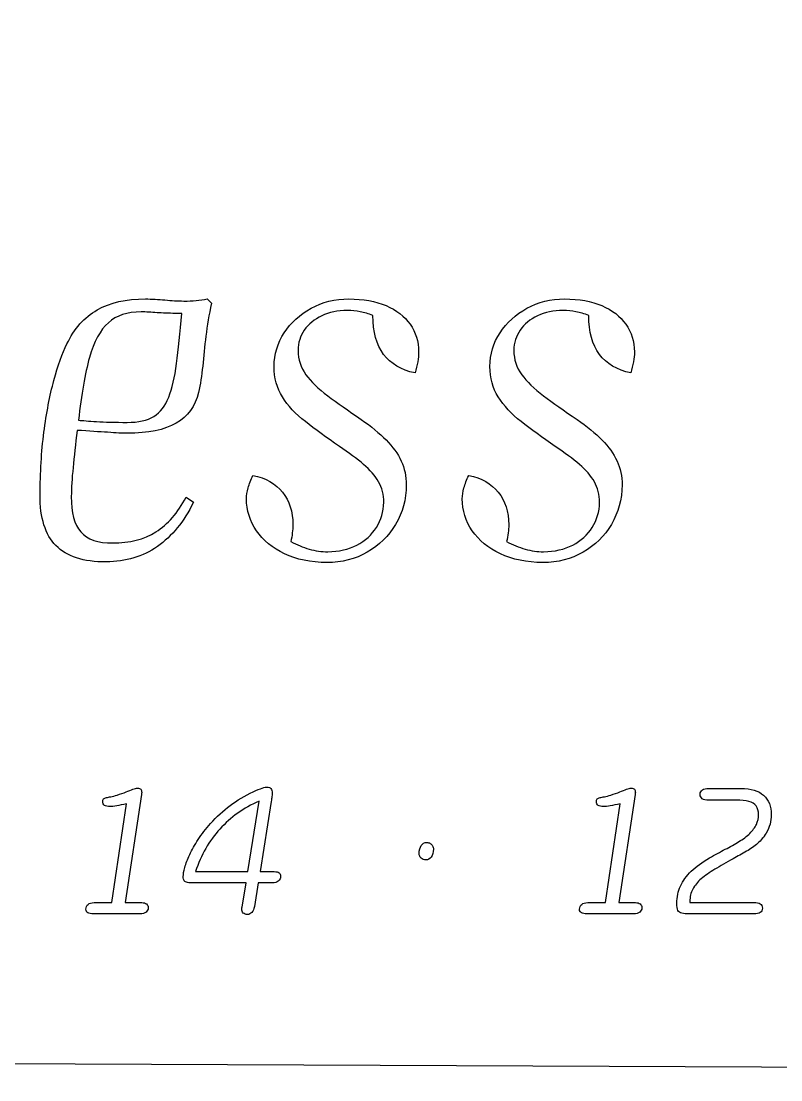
# Model space of a CAD drawing. Header units: millimetres. Extents: x -101 to 196, y -76 to 155.
# Drawn here: x 79.19 to 99.49, y 101.68 to 129.98 of the extents above; entities that cross this region are included whole.
import ezdxf

# ---------------------------------------------------------------- set-up
doc = ezdxf.new("R2010")
doc.units = ezdxf.units.MM
doc.header["$MEASUREMENT"] = 0
doc.layers.add('Capa 1', color=7, linetype='Continuous')

msp = doc.modelspace()

# ---------------------------------------------------------------- linework, layer by layer
at = {"layer": 'Capa 1', "color": 7}
msp.add_open_spline([(81.1485, 137.9786), (81.1485, 137.9786), (80.2355, 137.9786), (80.2355, 137.9786), (80.2355, 137.9786), (80.2355, 137.9786), (80.1349, 131.3575), (80.1349, 131.3575), (80.1349, 131.3575), (80.1349, 131.3575), (69.8957, 131.4652), (69.8957, 131.4652), (69.8957, 131.4652), (69.8957, 131.4652), (70.0032, 137.6636), (70.0032, 137.6636), (70.0032, 137.6636), (70.0032, 137.6636), (60.0788, 138.0784), (60.0788, 138.0784), (60.0788, 138.0784), (60.0788, 138.0784), (60.0788, 131.3575), (60.0788, 131.3575), (60.0788, 131.3575), (60.0788, 131.3575), (50.6702, 131.3575), (50.6702, 131.3575), (50.6702, 131.3575), (50.6702, 131.3575), (50.4628, 137.8708), (50.4628, 137.8708), (50.4628, 137.8708), (50.4628, 137.8708), (40.8469, 137.8708), (40.8469, 137.8708), (40.8469, 137.8708), (40.8469, 137.8708), (41.1552, 131.4652), (41.1552, 131.4652), (41.1552, 131.4652), (41.1552, 131.4652), (32.0617, 131.4652), (32.0617, 131.4652), (32.0617, 131.4652), (32.0617, 131.4652), (31.0231, 137.7698), (31.0231, 137.7698), (31.0231, 137.7698), (31.0231, 137.7698), (22.2983, 137.8708), (22.2983, 137.8708), (22.2983, 137.8708), (22.2983, 137.8708), (25.5685, 102.342), (25.5685, 102.342), (25.5685, 102.342), (25.5685, 102.342), (111.2145, 101.96), (111.2145, 101.96), (111.2145, 101.96), (111.2145, 101.96), (111.2133, 102.0352), (111.2133, 102.0352), (111.2133, 102.0352), (111.2133, 102.0352), (192.3729, 101.679), (192.3729, 101.679), (192.3729, 101.679), (192.3729, 101.679), (195.583, 137.67), (195.583, 137.67), (195.583, 137.67), (195.583, 137.67), (184.4111, 137.7698), (184.4111, 137.7698), (184.4111, 137.7698), (184.4111, 137.7698), (183.8962, 131.4317), (183.8962, 131.4317), (183.8962, 131.4317), (183.8962, 131.4317), (177.4892, 131.5317), (177.4892, 131.5317), (177.4892, 131.5317), (177.4892, 131.5317), (177.2821, 137.67), (177.2821, 137.67), (177.2821, 137.67), (177.2821, 137.67), (168.3897, 137.7698), (168.3897, 137.7698), (168.3897, 137.7698), (168.3897, 137.7698), (168.1817, 131.4317), (168.1817, 131.4317), (168.1817, 131.4317), (168.1817, 131.4317), (159.2898, 131.5317), (159.2898, 131.5317), (159.2898, 131.5317), (159.2898, 131.5317), (159.2898, 137.8708), (159.2898, 137.8708), (159.2898, 137.8708), (159.2898, 137.8708), (149.7804, 137.8708), (149.7804, 137.8708), (149.7804, 137.8708), (149.7804, 137.8708), (149.7804, 131.5317), (149.7804, 131.5317), (149.7804, 131.5317), (149.7804, 131.5317), (139.6492, 131.3305), (139.6492, 131.3305), (139.6492, 131.3305), (139.6492, 131.3305), (139.341, 137.7698), (139.341, 137.7698), (139.341, 137.7698), (139.341, 137.7698), (138.0712, 137.7573), (138.0712, 137.7573), (138.0712, 137.7573), (138.5328, 142.1253), (138.9549, 146.0923), (139.2751, 149.0454), (139.2751, 149.0454), (137.8607, 149.9912), (133.5118, 151.2237), (133.5118, 151.2237), (133.5118, 151.2237), (133.5119, 151.2239), (133.5118, 151.2237), (132.38, 147.7261), (132.38, 147.7261), (130.6776, 148.2888), (127.7425, 149.0454), (127.7425, 149.0454), (127.7425, 149.0454), (127.7426, 149.0454), (127.7425, 149.0454), (128.5942, 152.4499), (128.5942, 152.4499), (125.3837, 153.5821), (121.5977, 153.6756), (121.5977, 153.6756), (121.5977, 153.6756), (121.5977, 153.6758), (121.5977, 153.6756), (120.747, 150.0851), (120.747, 150.0851), (119.1454, 150.467), (114.7966, 150.7478), (114.7966, 150.7478), (114.7966, 150.7478), (114.7967, 150.748), (114.7966, 150.7478), (115.0781, 154.1523), (115.0781, 154.1523), (111.4858, 154.5274), (107.3249, 154.3402), (107.3249, 154.3402), (107.3249, 154.3402), (107.3249, 154.3403), (107.3249, 154.3402), (107.5122, 150.9358), (107.5122, 150.9358), (104.115, 151.0359), (100.9924, 150.1786), (100.9924, 150.1786), (100.9924, 150.1786), (100.9925, 150.1787), (100.9924, 150.1786), (100.3285, 153.777), (100.3285, 153.777), (97.4943, 153.871), (93.8089, 152.7317), (93.8089, 152.7317), (93.8089, 152.7317), (93.8089, 152.7318), (93.8089, 152.7317), (94.4725, 149.2333), (94.4725, 149.2333), (91.2554, 148.671), (88.2336, 147.6322), (88.2336, 147.6322), (88.2336, 147.6322), (88.2336, 147.6323), (87.852, 148.6708), (87.0944, 151.3172), (87.0944, 151.3172), (84.541, 150.8421), (79.7029, 149.0119), (79.7029, 149.0119), (79.7029, 149.0119), (79.7029, 149.0119), (81.1485, 137.9786), (81.1485, 137.9786)], degree=3, knots=[0, 0, 0, 0, 0.0196078, 0.0196078, 0.0196078, 0.0196078, 0.0392157, 0.0392157, 0.0392157, 0.0392157, 0.0588235, 0.0588235, 0.0588235, 0.0588235, 0.0784314, 0.0784314, 0.0784314, 0.0784314, 0.0980392, 0.0980392, 0.0980392, 0.0980392, 0.1176471, 0.1176471, 0.1176471, 0.1176471, 0.1372549, 0.1372549, 0.1372549, 0.1372549, 0.1568627, 0.1568627, 0.1568627, 0.1568627, 0.1764706, 0.1764706, 0.1764706, 0.1764706, 0.1960784, 0.1960784, 0.1960784, 0.1960784, 0.2156863, 0.2156863, 0.2156863, 0.2156863, 0.2352941, 0.2352941, 0.2352941, 0.2352941, 0.254902, 0.254902, 0.254902, 0.254902, 0.2745098, 0.2745098, 0.2745098, 0.2745098, 0.2941176, 0.2941176, 0.2941176, 0.2941176, 0.3137255, 0.3137255, 0.3137255, 0.3137255, 0.3333333, 0.3333333, 0.3333333, 0.3333333, 0.3529412, 0.3529412, 0.3529412, 0.3529412, 0.372549, 0.372549, 0.372549, 0.372549, 0.3921569, 0.3921569, 0.3921569, 0.3921569, 0.4117647, 0.4117647, 0.4117647, 0.4117647, 0.4313725, 0.4313725, 0.4313725, 0.4313725, 0.4509804, 0.4509804, 0.4509804, 0.4509804, 0.4705882, 0.4705882, 0.4705882, 0.4705882, 0.4901961, 0.4901961, 0.4901961, 0.4901961, 0.5098039, 0.5098039, 0.5098039, 0.5098039, 0.5294118, 0.5294118, 0.5294118, 0.5294118, 0.5490196, 0.5490196, 0.5490196, 0.5490196, 0.5686275, 0.5686275, 0.5686275, 0.5686275, 0.5882353, 0.5882353, 0.5882353, 0.5882353, 0.6078431, 0.6078431, 0.6078431, 0.6078431, 0.627451, 0.627451, 0.627451, 0.627451, 0.6470588, 0.6470588, 0.6470588, 0.6470588, 0.6666667, 0.6666667, 0.6666667, 0.6666667, 0.6862745, 0.6862745, 0.6862745, 0.6862745, 0.7058824, 0.7058824, 0.7058824, 0.7058824, 0.7254902, 0.7254902, 0.7254902, 0.7254902, 0.745098, 0.745098, 0.745098, 0.745098, 0.7647059, 0.7647059, 0.7647059, 0.7647059, 0.7843137, 0.7843137, 0.7843137, 0.7843137, 0.8039216, 0.8039216, 0.8039216, 0.8039216, 0.8235294, 0.8235294, 0.8235294, 0.8235294, 0.8431373, 0.8431373, 0.8431373, 0.8431373, 0.8627451, 0.8627451, 0.8627451, 0.8627451, 0.8823529, 0.8823529, 0.8823529, 0.8823529, 0.9019608, 0.9019608, 0.9019608, 0.9019608, 0.9215686, 0.9215686, 0.9215686, 0.9215686, 0.9411765, 0.9411765, 0.9411765, 0.9411765, 0.9607843, 0.9607843, 0.9607843, 0.9607843, 1, 1, 1, 1], dxfattribs=at)
at = {"layer": 'Capa 1', "lineweight": 9}
msp.add_open_spline([(81.1485, 137.9786), (81.1485, 137.9786), (80.2355, 137.9786), (80.2355, 137.9786), (80.2355, 137.9786), (80.2355, 137.9786), (80.1349, 131.3575), (80.1349, 131.3575), (80.1349, 131.3575), (80.1349, 131.3575), (69.8957, 131.4652), (69.8957, 131.4652), (69.8957, 131.4652), (69.8957, 131.4652), (70.0032, 137.6636), (70.0032, 137.6636), (70.0032, 137.6636), (70.0032, 137.6636), (60.0788, 138.0784), (60.0788, 138.0784), (60.0788, 138.0784), (60.0788, 138.0784), (60.0788, 131.3575), (60.0788, 131.3575), (60.0788, 131.3575), (60.0788, 131.3575), (50.6702, 131.3575), (50.6702, 131.3575), (50.6702, 131.3575), (50.6702, 131.3575), (50.4628, 137.8708), (50.4628, 137.8708), (50.4628, 137.8708), (50.4628, 137.8708), (40.8469, 137.8708), (40.8469, 137.8708), (40.8469, 137.8708), (40.8469, 137.8708), (41.1552, 131.4652), (41.1552, 131.4652), (41.1552, 131.4652), (41.1552, 131.4652), (32.0617, 131.4652), (32.0617, 131.4652), (32.0617, 131.4652), (32.0617, 131.4652), (31.0231, 137.7698), (31.0231, 137.7698), (31.0231, 137.7698), (31.0231, 137.7698), (22.2983, 137.8708), (22.2983, 137.8708), (22.2983, 137.8708), (22.2983, 137.8708), (25.5685, 102.342), (25.5685, 102.342), (25.5685, 102.342), (25.5685, 102.342), (111.2145, 101.96), (111.2145, 101.96), (111.2145, 101.96), (111.2145, 101.96), (111.2133, 102.0352), (111.2133, 102.0352), (111.2133, 102.0352), (111.2133, 102.0352), (192.3729, 101.679), (192.3729, 101.679), (192.3729, 101.679), (192.3729, 101.679), (195.583, 137.67), (195.583, 137.67), (195.583, 137.67), (195.583, 137.67), (184.4111, 137.7698), (184.4111, 137.7698), (184.4111, 137.7698), (184.4111, 137.7698), (183.8962, 131.4317), (183.8962, 131.4317), (183.8962, 131.4317), (183.8962, 131.4317), (177.4892, 131.5317), (177.4892, 131.5317), (177.4892, 131.5317), (177.4892, 131.5317), (177.2821, 137.67), (177.2821, 137.67), (177.2821, 137.67), (177.2821, 137.67), (168.3897, 137.7698), (168.3897, 137.7698), (168.3897, 137.7698), (168.3897, 137.7698), (168.1817, 131.4317), (168.1817, 131.4317), (168.1817, 131.4317), (168.1817, 131.4317), (159.2898, 131.5317), (159.2898, 131.5317), (159.2898, 131.5317), (159.2898, 131.5317), (159.2898, 137.8708), (159.2898, 137.8708), (159.2898, 137.8708), (159.2898, 137.8708), (149.7804, 137.8708), (149.7804, 137.8708), (149.7804, 137.8708), (149.7804, 137.8708), (149.7804, 131.5317), (149.7804, 131.5317), (149.7804, 131.5317), (149.7804, 131.5317), (139.6492, 131.3305), (139.6492, 131.3305), (139.6492, 131.3305), (139.6492, 131.3305), (139.341, 137.7698), (139.341, 137.7698), (139.341, 137.7698), (139.341, 137.7698), (138.0712, 137.7573), (138.0712, 137.7573), (138.0712, 137.7573), (138.5328, 142.1253), (138.9549, 146.0923), (139.2751, 149.0454), (139.2751, 149.0454), (137.8607, 149.9912), (133.5118, 151.2237), (133.5118, 151.2237), (133.5118, 151.2237), (133.5118, 151.2237), (133.5118, 151.2237), (132.38, 147.7261), (132.38, 147.7261), (130.6776, 148.2888), (127.7425, 149.0454), (127.7425, 149.0454), (127.7425, 149.0454), (127.7425, 149.0454), (127.7425, 149.0454), (128.5942, 152.4499), (128.5942, 152.4499), (125.3837, 153.5821), (121.5977, 153.6756), (121.5977, 153.6756), (121.5977, 153.6756), (121.5977, 153.6756), (121.5977, 153.6756), (120.747, 150.0851), (120.747, 150.0851), (119.1454, 150.467), (114.7966, 150.7478), (114.7966, 150.7478), (114.7966, 150.7478), (114.7966, 150.7478), (114.7966, 150.7478), (115.0781, 154.1523), (115.0781, 154.1523), (111.4858, 154.5274), (107.3249, 154.3402), (107.3249, 154.3402), (107.3249, 154.3402), (107.3249, 154.3402), (107.3249, 154.3402), (107.5122, 150.9358), (107.5122, 150.9358), (104.115, 151.0359), (100.9924, 150.1786), (100.9924, 150.1786), (100.9924, 150.1786), (100.9924, 150.1786), (100.9924, 150.1786), (100.3285, 153.777), (100.3285, 153.777), (97.4943, 153.871), (93.8089, 152.7317), (93.8089, 152.7317), (93.8089, 152.7317), (93.8089, 152.7317), (93.8089, 152.7317), (94.4725, 149.2333), (94.4725, 149.2333), (91.2554, 148.671), (88.2336, 147.6322), (88.2336, 147.6322), (88.2336, 147.6322), (88.2336, 147.6322), (87.852, 148.6708), (87.0944, 151.3172), (87.0944, 151.3172), (84.541, 150.8421), (79.7029, 149.0119), (79.7029, 149.0119), (79.7029, 149.0119), (79.7029, 149.0119), (81.1485, 137.9786), (81.1485, 137.9786)], degree=3, knots=[0, 0, 0, 0, 0.0196078, 0.0196078, 0.0196078, 0.0196078, 0.0392157, 0.0392157, 0.0392157, 0.0392157, 0.0588235, 0.0588235, 0.0588235, 0.0588235, 0.0784314, 0.0784314, 0.0784314, 0.0784314, 0.0980392, 0.0980392, 0.0980392, 0.0980392, 0.1176471, 0.1176471, 0.1176471, 0.1176471, 0.1372549, 0.1372549, 0.1372549, 0.1372549, 0.1568627, 0.1568627, 0.1568627, 0.1568627, 0.1764706, 0.1764706, 0.1764706, 0.1764706, 0.1960784, 0.1960784, 0.1960784, 0.1960784, 0.2156863, 0.2156863, 0.2156863, 0.2156863, 0.2352941, 0.2352941, 0.2352941, 0.2352941, 0.254902, 0.254902, 0.254902, 0.254902, 0.2745098, 0.2745098, 0.2745098, 0.2745098, 0.2941176, 0.2941176, 0.2941176, 0.2941176, 0.3137255, 0.3137255, 0.3137255, 0.3137255, 0.3333333, 0.3333333, 0.3333333, 0.3333333, 0.3529412, 0.3529412, 0.3529412, 0.3529412, 0.372549, 0.372549, 0.372549, 0.372549, 0.3921569, 0.3921569, 0.3921569, 0.3921569, 0.4117647, 0.4117647, 0.4117647, 0.4117647, 0.4313725, 0.4313725, 0.4313725, 0.4313725, 0.4509804, 0.4509804, 0.4509804, 0.4509804, 0.4705882, 0.4705882, 0.4705882, 0.4705882, 0.4901961, 0.4901961, 0.4901961, 0.4901961, 0.5098039, 0.5098039, 0.5098039, 0.5098039, 0.5294118, 0.5294118, 0.5294118, 0.5294118, 0.5490196, 0.5490196, 0.5490196, 0.5490196, 0.5686275, 0.5686275, 0.5686275, 0.5686275, 0.5882353, 0.5882353, 0.5882353, 0.5882353, 0.6078431, 0.6078431, 0.6078431, 0.6078431, 0.627451, 0.627451, 0.627451, 0.627451, 0.6470588, 0.6470588, 0.6470588, 0.6470588, 0.6666667, 0.6666667, 0.6666667, 0.6666667, 0.6862745, 0.6862745, 0.6862745, 0.6862745, 0.7058824, 0.7058824, 0.7058824, 0.7058824, 0.7254902, 0.7254902, 0.7254902, 0.7254902, 0.745098, 0.745098, 0.745098, 0.745098, 0.7647059, 0.7647059, 0.7647059, 0.7647059, 0.7843137, 0.7843137, 0.7843137, 0.7843137, 0.8039216, 0.8039216, 0.8039216, 0.8039216, 0.8235294, 0.8235294, 0.8235294, 0.8235294, 0.8431373, 0.8431373, 0.8431373, 0.8431373, 0.8627451, 0.8627451, 0.8627451, 0.8627451, 0.8823529, 0.8823529, 0.8823529, 0.8823529, 0.9019608, 0.9019608, 0.9019608, 0.9019608, 0.9215686, 0.9215686, 0.9215686, 0.9215686, 0.9411765, 0.9411765, 0.9411765, 0.9411765, 0.9607843, 0.9607843, 0.9607843, 0.9607843, 1, 1, 1, 1], dxfattribs=at)
at = {"layer": 'Capa 1', "color": 250}
for points, knots in [([(83.789, 117.1198), (83.789, 117.1198), (83.5949, 117.2557), (83.5949, 117.2557), (83.5949, 117.2557), (83.3746, 116.838), (83.1059, 116.5305), (82.7886, 116.3297), (82.7886, 116.3297), (82.4713, 116.129), (82.086, 116.0319), (81.6328, 116.0319), (81.6328, 116.0319), (81.2378, 116.0288), (80.9529, 116.1258), (80.7813, 116.3265), (80.7813, 116.3265), (80.6066, 116.5241), (80.5223, 116.8413), (80.5255, 117.2751), (80.5255, 117.2751), (80.5255, 117.4986), (80.5417, 117.7575), (80.5741, 118.0489), (80.5741, 118.0489), (80.6032, 118.3436), (80.6388, 118.6737), (80.6809, 119.0428), (80.6809, 119.0428), (81.0015, 119.0236), (81.2734, 119.004), (81.4968, 118.991), (81.4968, 118.991), (81.7202, 118.9748), (81.895, 118.9651), (82.0213, 118.9651), (82.0213, 118.9651), (82.5815, 118.9653), (83.0185, 119.0525), (83.3293, 119.2338), (83.3293, 119.2338), (83.6401, 119.4119), (83.8408, 119.6839), (83.925, 120.053), (83.925, 120.053), (83.9737, 120.2732), (84.0124, 120.5095), (84.0383, 120.762), (84.0383, 120.762), (84.0643, 121.0179), (84.0901, 121.2832), (84.1225, 121.5649), (84.1225, 121.5649), (84.155, 121.8468), (84.2067, 122.138), (84.2747, 122.4423), (84.2747, 122.4423), (84.2747, 122.4423), (84.1581, 122.559), (84.1581, 122.559), (84.1581, 122.559), (84.061, 122.5395), (83.9638, 122.5265), (83.8635, 122.5168), (83.8635, 122.5168), (83.76, 122.5072), (83.653, 122.5006), (83.5365, 122.5006), (83.5365, 122.5006), (83.3714, 122.5038), (83.203, 122.5135), (83.0282, 122.5297), (83.0282, 122.5297), (82.8567, 122.5461), (82.6818, 122.5556), (82.5069, 122.5589), (82.5069, 122.5589), (81.9922, 122.559), (81.5648, 122.4617), (81.2184, 122.2642), (81.2184, 122.2642), (80.8719, 122.0637), (80.6032, 121.7624), (80.409, 121.3545), (80.409, 121.3545), (80.2828, 121.1052), (80.1661, 120.7782), (80.0593, 120.3767), (80.0593, 120.3767), (79.9493, 119.9721), (79.8618, 119.5123), (79.7938, 118.991), (79.7938, 118.991), (79.7258, 118.4731), (79.6935, 117.9129), (79.6902, 117.314), (79.6902, 117.314), (79.687, 116.7055), (79.8294, 116.252), (80.1143, 115.9606), (80.1143, 115.9606), (80.4025, 115.6692), (80.8493, 115.5236), (81.4579, 115.5268), (81.4579, 115.5268), (81.9825, 115.5301), (82.4389, 115.666), (82.8274, 115.938), (82.8274, 115.938), (83.2161, 116.21), (83.5365, 116.6017), (83.789, 117.1198)], [0, 0, 0, 0, 0.0344828, 0.0344828, 0.0344828, 0.0344828, 0.0689655, 0.0689655, 0.0689655, 0.0689655, 0.1034483, 0.1034483, 0.1034483, 0.1034483, 0.137931, 0.137931, 0.137931, 0.137931, 0.1724138, 0.1724138, 0.1724138, 0.1724138, 0.2068966, 0.2068966, 0.2068966, 0.2068966, 0.2413793, 0.2413793, 0.2413793, 0.2413793, 0.2758621, 0.2758621, 0.2758621, 0.2758621, 0.3103448, 0.3103448, 0.3103448, 0.3103448, 0.3448276, 0.3448276, 0.3448276, 0.3448276, 0.3793103, 0.3793103, 0.3793103, 0.3793103, 0.4137931, 0.4137931, 0.4137931, 0.4137931, 0.4482759, 0.4482759, 0.4482759, 0.4482759, 0.4827586, 0.4827586, 0.4827586, 0.4827586, 0.5172414, 0.5172414, 0.5172414, 0.5172414, 0.5517241, 0.5517241, 0.5517241, 0.5517241, 0.5862069, 0.5862069, 0.5862069, 0.5862069, 0.6206897, 0.6206897, 0.6206897, 0.6206897, 0.6551724, 0.6551724, 0.6551724, 0.6551724, 0.6896552, 0.6896552, 0.6896552, 0.6896552, 0.7241379, 0.7241379, 0.7241379, 0.7241379, 0.7586207, 0.7586207, 0.7586207, 0.7586207, 0.7931034, 0.7931034, 0.7931034, 0.7931034, 0.8275862, 0.8275862, 0.8275862, 0.8275862, 0.862069, 0.862069, 0.862069, 0.862069, 0.8965517, 0.8965517, 0.8965517, 0.8965517, 0.9310345, 0.9310345, 0.9310345, 0.9310345, 1, 1, 1, 1]), ([(85.382, 117.8385), (85.3238, 117.7221), (85.2816, 117.6118), (85.2524, 117.505), (85.2524, 117.505), (85.2234, 117.4016), (85.2071, 117.3042), (85.2071, 117.2168), (85.2071, 117.2168), (85.2104, 116.9029), (85.301, 116.6146), (85.4758, 116.3589), (85.4758, 116.3589), (85.654, 116.1032), (85.9032, 115.8959), (86.2269, 115.7437), (86.2269, 115.7437), (86.5475, 115.5916), (86.9263, 115.5106), (87.3633, 115.5074), (87.3633, 115.5074), (87.7617, 115.5107), (88.1209, 115.6045), (88.4382, 115.7858), (88.4382, 115.7858), (88.7555, 115.9704), (89.008, 116.2164), (89.1958, 116.5305), (89.1958, 116.5305), (89.3804, 116.8414), (89.4775, 117.1942), (89.4807, 117.5859), (89.4807, 117.5859), (89.4807, 117.8159), (89.4354, 118.0295), (89.3448, 118.2237), (89.3448, 118.2237), (89.2541, 118.4182), (89.1214, 118.6058), (88.9433, 118.7871), (88.9433, 118.7871), (88.7653, 118.9653), (88.5418, 119.1497), (88.2763, 119.3342), (88.2763, 119.3342), (87.9299, 119.5707), (87.6321, 119.781), (87.3795, 119.9688), (87.3795, 119.9688), (87.1271, 120.1567), (86.9327, 120.3443), (86.7968, 120.5321), (86.7968, 120.5321), (86.6576, 120.7232), (86.5896, 120.9368), (86.5863, 121.1796), (86.5863, 121.1796), (86.5897, 121.3836), (86.6446, 121.5649), (86.7547, 121.7236), (86.7547, 121.7236), (86.868, 121.8855), (87.0202, 122.0117), (87.2209, 122.1056), (87.2209, 122.1056), (87.4185, 122.1996), (87.645, 122.2448), (87.9073, 122.2481), (87.9073, 122.2481), (88.0239, 122.2482), (88.1371, 122.2383), (88.2472, 122.2157), (88.2472, 122.2157), (88.3574, 122.1964), (88.4706, 122.1606), (88.5872, 122.1121), (88.5872, 122.1121), (88.5873, 121.6751), (88.6843, 121.3286), (88.8753, 121.076), (88.8753, 121.076), (89.0631, 120.8205), (89.3448, 120.6552), (89.7138, 120.5775), (89.7138, 120.5775), (89.7431, 120.6843), (89.7656, 120.7814), (89.7851, 120.8753), (89.7851, 120.8753), (89.8013, 120.9661), (89.811, 121.0534), (89.811, 121.1408), (89.811, 121.1408), (89.8078, 121.4225), (89.7333, 121.6685), (89.5811, 121.879), (89.5811, 121.879), (89.4322, 122.0926), (89.2185, 122.2578), (88.9401, 122.3776), (88.9401, 122.3776), (88.6617, 122.4975), (88.3314, 122.5556), (87.9461, 122.5589), (87.9461, 122.5589), (87.5738, 122.5556), (87.2371, 122.4714), (86.936, 122.3063), (86.936, 122.3063), (86.6349, 122.1413), (86.3953, 121.9243), (86.2172, 121.6523), (86.2172, 121.6523), (86.0392, 121.3804), (85.9485, 121.0793), (85.9453, 120.7523), (85.9453, 120.7523), (85.9485, 120.4383), (86.023, 120.1663), (86.1687, 119.9364), (86.1687, 119.9364), (86.3176, 119.7035), (86.5216, 119.4831), (86.7838, 119.2759), (86.7838, 119.2759), (87.0428, 119.072), (87.3472, 118.8518), (87.6936, 118.6155), (87.6936, 118.6155), (87.9462, 118.444), (88.163, 118.282), (88.3379, 118.1331), (88.3379, 118.1331), (88.5127, 117.9842), (88.6487, 117.8287), (88.7393, 117.6668), (88.7393, 117.6668), (88.8332, 117.5083), (88.8785, 117.3237), (88.8785, 117.1197), (88.8785, 117.1197), (88.8754, 116.8706), (88.8106, 116.647), (88.6843, 116.4495), (88.6843, 116.4495), (88.5581, 116.252), (88.3832, 116.0934), (88.1598, 115.9768), (88.1598, 115.9768), (87.9365, 115.8603), (87.6774, 115.802), (87.3828, 115.7988), (87.3828, 115.7988), (87.2177, 115.799), (87.0525, 115.8214), (86.8874, 115.87), (86.8874, 115.87), (86.7223, 115.9155), (86.5572, 115.9833), (86.3921, 116.0707), (86.3921, 116.0707), (86.4116, 116.1484), (86.4244, 116.2261), (86.4342, 116.3006), (86.4342, 116.3006), (86.4439, 116.3784), (86.4503, 116.4495), (86.4503, 116.5175), (86.4503, 116.5175), (86.4471, 116.8706), (86.3565, 117.1618), (86.1719, 117.3884), (86.1719, 117.3884), (85.9874, 117.6185), (85.7251, 117.7672), (85.382, 117.8385)], [0, 0, 0, 0, 0.0222222, 0.0222222, 0.0222222, 0.0222222, 0.0444444, 0.0444444, 0.0444444, 0.0444444, 0.0666667, 0.0666667, 0.0666667, 0.0666667, 0.0888889, 0.0888889, 0.0888889, 0.0888889, 0.1111111, 0.1111111, 0.1111111, 0.1111111, 0.1333333, 0.1333333, 0.1333333, 0.1333333, 0.1555556, 0.1555556, 0.1555556, 0.1555556, 0.1777778, 0.1777778, 0.1777778, 0.1777778, 0.2, 0.2, 0.2, 0.2, 0.2222222, 0.2222222, 0.2222222, 0.2222222, 0.2444444, 0.2444444, 0.2444444, 0.2444444, 0.2666667, 0.2666667, 0.2666667, 0.2666667, 0.2888889, 0.2888889, 0.2888889, 0.2888889, 0.3111111, 0.3111111, 0.3111111, 0.3111111, 0.3333333, 0.3333333, 0.3333333, 0.3333333, 0.3555556, 0.3555556, 0.3555556, 0.3555556, 0.3777778, 0.3777778, 0.3777778, 0.3777778, 0.4, 0.4, 0.4, 0.4, 0.4222222, 0.4222222, 0.4222222, 0.4222222, 0.4444444, 0.4444444, 0.4444444, 0.4444444, 0.4666667, 0.4666667, 0.4666667, 0.4666667, 0.4888889, 0.4888889, 0.4888889, 0.4888889, 0.5111111, 0.5111111, 0.5111111, 0.5111111, 0.5333333, 0.5333333, 0.5333333, 0.5333333, 0.5555556, 0.5555556, 0.5555556, 0.5555556, 0.5777778, 0.5777778, 0.5777778, 0.5777778, 0.6, 0.6, 0.6, 0.6, 0.6222222, 0.6222222, 0.6222222, 0.6222222, 0.6444444, 0.6444444, 0.6444444, 0.6444444, 0.6666667, 0.6666667, 0.6666667, 0.6666667, 0.6888889, 0.6888889, 0.6888889, 0.6888889, 0.7111111, 0.7111111, 0.7111111, 0.7111111, 0.7333333, 0.7333333, 0.7333333, 0.7333333, 0.7555556, 0.7555556, 0.7555556, 0.7555556, 0.7777778, 0.7777778, 0.7777778, 0.7777778, 0.8, 0.8, 0.8, 0.8, 0.8222222, 0.8222222, 0.8222222, 0.8222222, 0.8444444, 0.8444444, 0.8444444, 0.8444444, 0.8666667, 0.8666667, 0.8666667, 0.8666667, 0.8888889, 0.8888889, 0.8888889, 0.8888889, 0.9111111, 0.9111111, 0.9111111, 0.9111111, 0.9333333, 0.9333333, 0.9333333, 0.9333333, 0.9555556, 0.9555556, 0.9555556, 0.9555556, 1, 1, 1, 1]), ([(91.1514, 117.8385), (91.0931, 117.7221), (91.051, 117.6118), (91.0218, 117.505), (91.0218, 117.505), (90.9927, 117.4016), (90.9765, 117.3042), (90.9765, 117.2168), (90.9765, 117.2168), (90.9797, 116.9029), (91.0704, 116.6146), (91.2452, 116.3589), (91.2452, 116.3589), (91.4233, 116.1032), (91.6726, 115.8959), (91.9963, 115.7437), (91.9963, 115.7437), (92.3169, 115.5916), (92.6957, 115.5106), (93.1327, 115.5074), (93.1327, 115.5074), (93.531, 115.5107), (93.8903, 115.6045), (94.2076, 115.7858), (94.2076, 115.7858), (94.525, 115.9704), (94.7774, 116.2164), (94.9652, 116.5305), (94.9652, 116.5305), (95.1498, 116.8414), (95.2469, 117.1942), (95.2501, 117.5859), (95.2501, 117.5859), (95.2502, 117.8159), (95.2048, 118.0295), (95.1142, 118.2237), (95.1142, 118.2237), (95.0236, 118.4182), (94.8908, 118.6058), (94.7127, 118.7871), (94.7127, 118.7871), (94.5346, 118.9653), (94.3112, 119.1497), (94.0457, 119.3342), (94.0457, 119.3342), (93.6993, 119.5707), (93.4015, 119.781), (93.1489, 119.9688), (93.1489, 119.9688), (92.8964, 120.1567), (92.7021, 120.3443), (92.5662, 120.5321), (92.5662, 120.5321), (92.4269, 120.7232), (92.359, 120.9368), (92.3557, 121.1796), (92.3557, 121.1796), (92.3591, 121.3836), (92.414, 121.5649), (92.5241, 121.7236), (92.5241, 121.7236), (92.6375, 121.8855), (92.7896, 122.0117), (92.9903, 122.1056), (92.9903, 122.1056), (93.1878, 122.1996), (93.4144, 122.2448), (93.6767, 122.2481), (93.6767, 122.2481), (93.7933, 122.2482), (93.9065, 122.2383), (94.0166, 122.2157), (94.0166, 122.2157), (94.1267, 122.1964), (94.24, 122.1606), (94.3566, 122.1121), (94.3566, 122.1121), (94.3566, 121.6751), (94.4537, 121.3286), (94.6447, 121.076), (94.6447, 121.076), (94.8326, 120.8205), (95.1142, 120.6552), (95.4832, 120.5775), (95.4832, 120.5775), (95.5124, 120.6843), (95.535, 120.7814), (95.5545, 120.8753), (95.5545, 120.8753), (95.5708, 120.9661), (95.5804, 121.0534), (95.5804, 121.1408), (95.5804, 121.1408), (95.5771, 121.4225), (95.5027, 121.6685), (95.3505, 121.879), (95.3505, 121.879), (95.2017, 122.0926), (94.9879, 122.2578), (94.7095, 122.3776), (94.7095, 122.3776), (94.431, 122.4975), (94.1008, 122.5556), (93.7155, 122.5589), (93.7155, 122.5589), (93.3432, 122.5556), (93.0065, 122.4714), (92.7054, 122.3063), (92.7054, 122.3063), (92.4043, 122.1413), (92.1647, 121.9243), (91.9866, 121.6523), (91.9866, 121.6523), (91.8087, 121.3804), (91.7179, 121.0793), (91.7147, 120.7523), (91.7147, 120.7523), (91.7179, 120.4383), (91.7924, 120.1663), (91.9381, 119.9364), (91.9381, 119.9364), (92.087, 119.7035), (92.291, 119.4831), (92.5532, 119.2759), (92.5532, 119.2759), (92.8123, 119.072), (93.1166, 118.8518), (93.463, 118.6155), (93.463, 118.6155), (93.7156, 118.444), (93.9324, 118.282), (94.1073, 118.1331), (94.1073, 118.1331), (94.2821, 117.9842), (94.4181, 117.8287), (94.5087, 117.6668), (94.5087, 117.6668), (94.6027, 117.5083), (94.6479, 117.3237), (94.6479, 117.1197), (94.6479, 117.1197), (94.6448, 116.8706), (94.58, 116.647), (94.4537, 116.4495), (94.4537, 116.4495), (94.3275, 116.252), (94.1526, 116.0934), (93.9292, 115.9768), (93.9292, 115.9768), (93.7059, 115.8603), (93.4468, 115.802), (93.1522, 115.7988), (93.1522, 115.7988), (92.9871, 115.799), (92.8219, 115.8214), (92.6568, 115.87), (92.6568, 115.87), (92.4917, 115.9155), (92.3266, 115.9833), (92.1615, 116.0707), (92.1615, 116.0707), (92.181, 116.1484), (92.1938, 116.2261), (92.2036, 116.3006), (92.2036, 116.3006), (92.2133, 116.3784), (92.2197, 116.4495), (92.2197, 116.5175), (92.2197, 116.5175), (92.2166, 116.8706), (92.1259, 117.1618), (91.9413, 117.3884), (91.9413, 117.3884), (91.7568, 117.6185), (91.4945, 117.7672), (91.1514, 117.8385)], [0, 0, 0, 0, 0.0222222, 0.0222222, 0.0222222, 0.0222222, 0.0444444, 0.0444444, 0.0444444, 0.0444444, 0.0666667, 0.0666667, 0.0666667, 0.0666667, 0.0888889, 0.0888889, 0.0888889, 0.0888889, 0.1111111, 0.1111111, 0.1111111, 0.1111111, 0.1333333, 0.1333333, 0.1333333, 0.1333333, 0.1555556, 0.1555556, 0.1555556, 0.1555556, 0.1777778, 0.1777778, 0.1777778, 0.1777778, 0.2, 0.2, 0.2, 0.2, 0.2222222, 0.2222222, 0.2222222, 0.2222222, 0.2444444, 0.2444444, 0.2444444, 0.2444444, 0.2666667, 0.2666667, 0.2666667, 0.2666667, 0.2888889, 0.2888889, 0.2888889, 0.2888889, 0.3111111, 0.3111111, 0.3111111, 0.3111111, 0.3333333, 0.3333333, 0.3333333, 0.3333333, 0.3555556, 0.3555556, 0.3555556, 0.3555556, 0.3777778, 0.3777778, 0.3777778, 0.3777778, 0.4, 0.4, 0.4, 0.4, 0.4222222, 0.4222222, 0.4222222, 0.4222222, 0.4444444, 0.4444444, 0.4444444, 0.4444444, 0.4666667, 0.4666667, 0.4666667, 0.4666667, 0.4888889, 0.4888889, 0.4888889, 0.4888889, 0.5111111, 0.5111111, 0.5111111, 0.5111111, 0.5333333, 0.5333333, 0.5333333, 0.5333333, 0.5555556, 0.5555556, 0.5555556, 0.5555556, 0.5777778, 0.5777778, 0.5777778, 0.5777778, 0.6, 0.6, 0.6, 0.6, 0.6222222, 0.6222222, 0.6222222, 0.6222222, 0.6444444, 0.6444444, 0.6444444, 0.6444444, 0.6666667, 0.6666667, 0.6666667, 0.6666667, 0.6888889, 0.6888889, 0.6888889, 0.6888889, 0.7111111, 0.7111111, 0.7111111, 0.7111111, 0.7333333, 0.7333333, 0.7333333, 0.7333333, 0.7555556, 0.7555556, 0.7555556, 0.7555556, 0.7777778, 0.7777778, 0.7777778, 0.7777778, 0.8, 0.8, 0.8, 0.8, 0.8222222, 0.8222222, 0.8222222, 0.8222222, 0.8444444, 0.8444444, 0.8444444, 0.8444444, 0.8666667, 0.8666667, 0.8666667, 0.8666667, 0.8888889, 0.8888889, 0.8888889, 0.8888889, 0.9111111, 0.9111111, 0.9111111, 0.9111111, 0.9333333, 0.9333333, 0.9333333, 0.9333333, 0.9555556, 0.9555556, 0.9555556, 0.9555556, 1, 1, 1, 1]), ([(80.7198, 119.3149), (80.7942, 120.0045), (80.8914, 120.5645), (81.0112, 120.9886), (81.0112, 120.9886), (81.131, 121.4162), (81.2993, 121.7268), (81.5162, 121.9211), (81.5162, 121.9211), (81.7331, 122.1155), (82.0245, 122.2124), (82.3904, 122.2092), (82.3904, 122.2092), (82.5265, 122.2093), (82.6688, 122.2027), (82.8177, 122.1898), (82.8177, 122.1898), (82.9667, 122.1802), (83.1285, 122.1736), (83.3034, 122.1704), (83.3034, 122.1704), (83.3034, 122.1704), (83.4782, 122.1704), (83.4782, 122.1704), (83.4782, 122.1704), (83.4329, 121.646), (83.3876, 121.1991), (83.339, 120.83), (83.339, 120.83), (83.2905, 120.4611), (83.2192, 120.1598), (83.1285, 119.9267), (83.1285, 119.9267), (83.038, 119.6937), (82.9052, 119.5252), (82.7303, 119.4152), (82.7303, 119.4152), (82.5556, 119.3084), (82.3191, 119.2565), (82.0213, 119.2565), (82.0213, 119.2565), (81.6912, 119.2566), (81.4191, 119.2662), (81.2022, 119.2792), (81.2022, 119.2792), (80.9885, 119.2921), (80.8266, 119.3051), (80.7198, 119.3149)], [0, 0, 0, 0, 0.0769231, 0.0769231, 0.0769231, 0.0769231, 0.1538462, 0.1538462, 0.1538462, 0.1538462, 0.2307692, 0.2307692, 0.2307692, 0.2307692, 0.3076923, 0.3076923, 0.3076923, 0.3076923, 0.3846154, 0.3846154, 0.3846154, 0.3846154, 0.4615385, 0.4615385, 0.4615385, 0.4615385, 0.5384615, 0.5384615, 0.5384615, 0.5384615, 0.6153846, 0.6153846, 0.6153846, 0.6153846, 0.6923077, 0.6923077, 0.6923077, 0.6923077, 0.7692308, 0.7692308, 0.7692308, 0.7692308, 0.8461538, 0.8461538, 0.8461538, 0.8461538, 1, 1, 1, 1]), ([(82.4073, 106.4163), (82.4073, 106.4163), (81.9679, 106.4163), (81.9679, 106.4163), (81.9679, 106.4163), (81.9679, 106.4163), (82.4025, 109.3105), (82.4025, 109.3105), (82.4025, 109.3105), (82.4025, 109.3202), (82.4032, 109.3293), (82.4049, 109.3367), (82.4049, 109.3367), (82.4065, 109.345), (82.4073, 109.3523), (82.4073, 109.3598), (82.4073, 109.3598), (82.4073, 109.3994), (82.3983, 109.4289), (82.381, 109.4487), (82.381, 109.4487), (82.363, 109.4684), (82.3357, 109.4783), (82.2987, 109.4783), (82.2987, 109.4783), (82.2642, 109.4776), (82.2213, 109.4676), (82.1711, 109.4487), (82.1711, 109.4487), (82.1202, 109.429), (82.06, 109.405), (81.99, 109.377), (81.99, 109.377), (81.921, 109.3482), (81.841, 109.3194), (81.7505, 109.2906), (81.7505, 109.2906), (81.688, 109.2718), (81.6319, 109.2577), (81.5842, 109.2495), (81.5842, 109.2495), (81.5365, 109.2404), (81.4961, 109.2322), (81.4632, 109.2239), (81.4632, 109.2239), (81.4311, 109.2166), (81.4064, 109.2042), (81.3899, 109.1877), (81.3899, 109.1877), (81.3736, 109.1722), (81.3652, 109.1466), (81.3652, 109.1128), (81.3652, 109.1128), (81.3652, 109.0684), (81.3817, 109.0363), (81.4138, 109.0157), (81.4138, 109.0157), (81.4468, 108.9944), (81.4961, 108.9844), (81.5628, 108.9844), (81.5628, 108.9844), (81.6072, 108.9852), (81.6657, 108.9918), (81.7381, 109.005), (81.7381, 109.005), (81.8105, 109.0184), (81.8986, 109.0363), (82.0023, 109.0585), (82.0023, 109.0585), (82.0023, 109.0585), (81.6072, 106.4163), (81.6072, 106.4163), (81.6072, 106.4163), (81.6072, 106.4163), (81.1332, 106.4163), (81.1332, 106.4163), (81.1332, 106.4163), (81.064, 106.4163), (81.0104, 106.4005), (80.9726, 106.3701), (80.9726, 106.3701), (80.9355, 106.3397), (80.9166, 106.2952), (80.9158, 106.2384), (80.9158, 106.2384), (80.9159, 106.1948), (80.9322, 106.1626), (80.9652, 106.1437), (80.9652, 106.1437), (80.9981, 106.1242), (81.0491, 106.1149), (81.1183, 106.1149), (81.1183, 106.1149), (81.1183, 106.1149), (82.363, 106.115), (82.363, 106.115), (82.363, 106.115), (82.4328, 106.1158), (82.4864, 106.1305), (82.5234, 106.1602), (82.5234, 106.1602), (82.5613, 106.1899), (82.5802, 106.2301), (82.5802, 106.2828), (82.5802, 106.2828), (82.5803, 106.3248), (82.5654, 106.3577), (82.5366, 106.3808), (82.5366, 106.3808), (82.5069, 106.404), (82.4641, 106.4162), (82.4073, 106.4163)], [0, 0, 0, 0, 0.0344828, 0.0344828, 0.0344828, 0.0344828, 0.0689655, 0.0689655, 0.0689655, 0.0689655, 0.1034483, 0.1034483, 0.1034483, 0.1034483, 0.137931, 0.137931, 0.137931, 0.137931, 0.1724138, 0.1724138, 0.1724138, 0.1724138, 0.2068966, 0.2068966, 0.2068966, 0.2068966, 0.2413793, 0.2413793, 0.2413793, 0.2413793, 0.2758621, 0.2758621, 0.2758621, 0.2758621, 0.3103448, 0.3103448, 0.3103448, 0.3103448, 0.3448276, 0.3448276, 0.3448276, 0.3448276, 0.3793103, 0.3793103, 0.3793103, 0.3793103, 0.4137931, 0.4137931, 0.4137931, 0.4137931, 0.4482759, 0.4482759, 0.4482759, 0.4482759, 0.4827586, 0.4827586, 0.4827586, 0.4827586, 0.5172414, 0.5172414, 0.5172414, 0.5172414, 0.5517241, 0.5517241, 0.5517241, 0.5517241, 0.5862069, 0.5862069, 0.5862069, 0.5862069, 0.6206897, 0.6206897, 0.6206897, 0.6206897, 0.6551724, 0.6551724, 0.6551724, 0.6551724, 0.6896552, 0.6896552, 0.6896552, 0.6896552, 0.7241379, 0.7241379, 0.7241379, 0.7241379, 0.7586207, 0.7586207, 0.7586207, 0.7586207, 0.7931034, 0.7931034, 0.7931034, 0.7931034, 0.8275862, 0.8275862, 0.8275862, 0.8275862, 0.862069, 0.862069, 0.862069, 0.862069, 0.8965517, 0.8965517, 0.8965517, 0.8965517, 0.9310345, 0.9310345, 0.9310345, 0.9310345, 1, 1, 1, 1]), ([(85.1979, 106.9447), (85.1979, 106.9447), (85.0891, 106.2976), (85.0891, 106.2976), (85.0891, 106.2976), (85.0867, 106.2903), (85.085, 106.282), (85.085, 106.2729), (85.085, 106.2729), (85.0842, 106.2641), (85.0842, 106.2557), (85.0842, 106.2483), (85.0842, 106.2483), (85.0842, 106.2014), (85.0974, 106.1643), (85.1229, 106.1388), (85.1229, 106.1388), (85.1484, 106.1135), (85.1855, 106.1001), (85.2324, 106.1001), (85.2324, 106.1001), (85.2819, 106.1002), (85.3221, 106.1182), (85.3542, 106.1544), (85.3542, 106.1544), (85.3856, 106.1907), (85.4077, 106.2433), (85.4201, 106.3125), (85.4201, 106.3125), (85.4201, 106.3125), (85.5239, 106.9447), (85.5239, 106.9447), (85.5239, 106.9447), (85.5239, 106.9447), (85.9042, 106.9447), (85.9042, 106.9447), (85.9042, 106.9447), (85.9675, 106.9455), (86.0185, 106.9619), (86.0588, 106.994), (86.0588, 106.994), (86.0993, 107.0263), (86.1197, 107.0673), (86.1214, 107.1175), (86.1214, 107.1175), (86.1215, 107.162), (86.1074, 107.194), (86.0794, 107.2146), (86.0794, 107.2146), (86.0514, 107.236), (86.0078, 107.2459), (85.9485, 107.2459), (85.9485, 107.2459), (85.9485, 107.2459), (85.5733, 107.2459), (85.5733, 107.2459), (85.5733, 107.2459), (85.5733, 107.2459), (85.8696, 109.1228), (85.8696, 109.1228), (85.8696, 109.1228), (85.8769, 109.1698), (85.8827, 109.2116), (85.8876, 109.2478), (85.8876, 109.2478), (85.8918, 109.2833), (85.8942, 109.3128), (85.8942, 109.3351), (85.8942, 109.3351), (85.8951, 109.3944), (85.8843, 109.438), (85.8621, 109.4659), (85.8621, 109.4659), (85.8407, 109.494), (85.8053, 109.5079), (85.7559, 109.5079), (85.7559, 109.5079), (85.7379, 109.5087), (85.6966, 109.4989), (85.6316, 109.4791), (85.6316, 109.4791), (85.5674, 109.4595), (85.4851, 109.4264), (85.3855, 109.3795), (85.3855, 109.3795), (85.1641, 109.2742), (84.9599, 109.1515), (84.7731, 109.0124), (84.7731, 109.0124), (84.5863, 108.8733), (84.4117, 108.7119), (84.2495, 108.53), (84.2495, 108.53), (84.1211, 108.3862), (84.0108, 108.2436), (83.9186, 108.102), (83.9186, 108.102), (83.8264, 107.9613), (83.7507, 107.8279), (83.6914, 107.7011), (83.6914, 107.7011), (83.6323, 107.5744), (83.5885, 107.4608), (83.5606, 107.3595), (83.5606, 107.3595), (83.5327, 107.2592), (83.5186, 107.1768), (83.5186, 107.1126), (83.5186, 107.1126), (83.5179, 107.0624), (83.5268, 107.0253), (83.5449, 107.0014), (83.5449, 107.0014), (83.563, 106.9769), (83.5927, 106.9611), (83.6355, 106.9545), (83.6355, 106.9545), (83.6783, 106.9471), (83.7367, 106.9438), (83.81, 106.9446), (83.81, 106.9446), (83.81, 106.9446), (85.1979, 106.9447), (85.1979, 106.9447)], [0, 0, 0, 0, 0.03125, 0.03125, 0.03125, 0.03125, 0.0625, 0.0625, 0.0625, 0.0625, 0.09375, 0.09375, 0.09375, 0.09375, 0.125, 0.125, 0.125, 0.125, 0.15625, 0.15625, 0.15625, 0.15625, 0.1875, 0.1875, 0.1875, 0.1875, 0.21875, 0.21875, 0.21875, 0.21875, 0.25, 0.25, 0.25, 0.25, 0.28125, 0.28125, 0.28125, 0.28125, 0.3125, 0.3125, 0.3125, 0.3125, 0.34375, 0.34375, 0.34375, 0.34375, 0.375, 0.375, 0.375, 0.375, 0.40625, 0.40625, 0.40625, 0.40625, 0.4375, 0.4375, 0.4375, 0.4375, 0.46875, 0.46875, 0.46875, 0.46875, 0.5, 0.5, 0.5, 0.5, 0.53125, 0.53125, 0.53125, 0.53125, 0.5625, 0.5625, 0.5625, 0.5625, 0.59375, 0.59375, 0.59375, 0.59375, 0.625, 0.625, 0.625, 0.625, 0.65625, 0.65625, 0.65625, 0.65625, 0.6875, 0.6875, 0.6875, 0.6875, 0.71875, 0.71875, 0.71875, 0.71875, 0.75, 0.75, 0.75, 0.75, 0.78125, 0.78125, 0.78125, 0.78125, 0.8125, 0.8125, 0.8125, 0.8125, 0.84375, 0.84375, 0.84375, 0.84375, 0.875, 0.875, 0.875, 0.875, 0.90625, 0.90625, 0.90625, 0.90625, 0.9375, 0.9375, 0.9375, 0.9375, 1, 1, 1, 1]), ([(95.6042, 106.4163), (95.6042, 106.4163), (95.1648, 106.4163), (95.1648, 106.4163), (95.1648, 106.4163), (95.1648, 106.4163), (95.5993, 109.3105), (95.5993, 109.3105), (95.5993, 109.3105), (95.5993, 109.3202), (95.6001, 109.3293), (95.6018, 109.3367), (95.6018, 109.3367), (95.6034, 109.345), (95.6042, 109.3523), (95.6042, 109.3598), (95.6042, 109.3598), (95.6042, 109.3994), (95.5952, 109.4289), (95.5779, 109.4487), (95.5779, 109.4487), (95.5599, 109.4684), (95.5326, 109.4783), (95.4956, 109.4783), (95.4956, 109.4783), (95.461, 109.4776), (95.4182, 109.4676), (95.368, 109.4487), (95.368, 109.4487), (95.3171, 109.429), (95.2569, 109.405), (95.1869, 109.377), (95.1869, 109.377), (95.1178, 109.3482), (95.0379, 109.3194), (94.9474, 109.2906), (94.9474, 109.2906), (94.8849, 109.2718), (94.8288, 109.2577), (94.7811, 109.2495), (94.7811, 109.2495), (94.7334, 109.2404), (94.693, 109.2322), (94.6601, 109.2239), (94.6601, 109.2239), (94.6281, 109.2166), (94.6033, 109.2042), (94.5868, 109.1877), (94.5868, 109.1877), (94.5705, 109.1722), (94.5621, 109.1466), (94.5621, 109.1128), (94.5621, 109.1128), (94.5621, 109.0684), (94.5786, 109.0363), (94.6107, 109.0157), (94.6107, 109.0157), (94.6437, 108.9944), (94.693, 108.9844), (94.7597, 108.9844), (94.7597, 108.9844), (94.8041, 108.9852), (94.8626, 108.9918), (94.935, 109.005), (94.935, 109.005), (95.0074, 109.0184), (95.0955, 109.0363), (95.1992, 109.0585), (95.1992, 109.0585), (95.1992, 109.0585), (94.8041, 106.4163), (94.8041, 106.4163), (94.8041, 106.4163), (94.8041, 106.4163), (94.33, 106.4163), (94.33, 106.4163), (94.33, 106.4163), (94.2609, 106.4163), (94.2073, 106.4005), (94.1695, 106.3701), (94.1695, 106.3701), (94.1325, 106.3397), (94.1135, 106.2952), (94.1127, 106.2384), (94.1127, 106.2384), (94.1128, 106.1948), (94.1291, 106.1626), (94.1621, 106.1437), (94.1621, 106.1437), (94.195, 106.1242), (94.246, 106.1149), (94.3152, 106.1149), (94.3152, 106.1149), (94.3152, 106.1149), (95.5599, 106.115), (95.5599, 106.115), (95.5599, 106.115), (95.6297, 106.1158), (95.6833, 106.1305), (95.7203, 106.1602), (95.7203, 106.1602), (95.7582, 106.1899), (95.7771, 106.2301), (95.7771, 106.2828), (95.7771, 106.2828), (95.7771, 106.3248), (95.7623, 106.3577), (95.7335, 106.3808), (95.7335, 106.3808), (95.7038, 106.404), (95.661, 106.4162), (95.6042, 106.4163)], [0, 0, 0, 0, 0.0344828, 0.0344828, 0.0344828, 0.0344828, 0.0689655, 0.0689655, 0.0689655, 0.0689655, 0.1034483, 0.1034483, 0.1034483, 0.1034483, 0.137931, 0.137931, 0.137931, 0.137931, 0.1724138, 0.1724138, 0.1724138, 0.1724138, 0.2068966, 0.2068966, 0.2068966, 0.2068966, 0.2413793, 0.2413793, 0.2413793, 0.2413793, 0.2758621, 0.2758621, 0.2758621, 0.2758621, 0.3103448, 0.3103448, 0.3103448, 0.3103448, 0.3448276, 0.3448276, 0.3448276, 0.3448276, 0.3793103, 0.3793103, 0.3793103, 0.3793103, 0.4137931, 0.4137931, 0.4137931, 0.4137931, 0.4482759, 0.4482759, 0.4482759, 0.4482759, 0.4827586, 0.4827586, 0.4827586, 0.4827586, 0.5172414, 0.5172414, 0.5172414, 0.5172414, 0.5517241, 0.5517241, 0.5517241, 0.5517241, 0.5862069, 0.5862069, 0.5862069, 0.5862069, 0.6206897, 0.6206897, 0.6206897, 0.6206897, 0.6551724, 0.6551724, 0.6551724, 0.6551724, 0.6896552, 0.6896552, 0.6896552, 0.6896552, 0.7241379, 0.7241379, 0.7241379, 0.7241379, 0.7586207, 0.7586207, 0.7586207, 0.7586207, 0.7931034, 0.7931034, 0.7931034, 0.7931034, 0.8275862, 0.8275862, 0.8275862, 0.8275862, 0.862069, 0.862069, 0.862069, 0.862069, 0.8965517, 0.8965517, 0.8965517, 0.8965517, 0.9310345, 0.9310345, 0.9310345, 0.9310345, 1, 1, 1, 1]), ([(98.7651, 106.4212), (98.7651, 106.4212), (97.0612, 106.4212), (97.0612, 106.4212), (97.0612, 106.4212), (97.0612, 106.4212), (97.0612, 106.4411), (97.0612, 106.4411), (97.0612, 106.4411), (97.062, 106.5677), (97.0875, 106.6812), (97.1394, 106.78), (97.1394, 106.78), (97.1921, 106.878), (97.2678, 106.9702), (97.3666, 107.0541), (97.3666, 107.0541), (97.4662, 107.139), (97.5872, 107.2237), (97.7304, 107.3093), (97.7304, 107.3093), (97.8728, 107.3942), (98.035, 107.4863), (98.2169, 107.5867), (98.2169, 107.5867), (98.3445, 107.6559), (98.4638, 107.7233), (98.575, 107.7892), (98.575, 107.7892), (98.6861, 107.8544), (98.7857, 107.925), (98.8754, 108.0024), (98.8754, 108.0024), (98.9644, 108.079), (99.0401, 108.1695), (99.101, 108.2732), (99.101, 108.2732), (99.1479, 108.3548), (99.1825, 108.4354), (99.2055, 108.5169), (99.2055, 108.5169), (99.2278, 108.5975), (99.2393, 108.6815), (99.2393, 108.7671), (99.2393, 108.7671), (99.2393, 108.9936), (99.1709, 109.1663), (99.0343, 109.2865), (99.0343, 109.2865), (98.8986, 109.4067), (98.6968, 109.4676), (98.4293, 109.4684), (98.4293, 109.4684), (98.4293, 109.4684), (97.5749, 109.4684), (97.5749, 109.4684), (97.5749, 109.4684), (97.4942, 109.4684), (97.4341, 109.4561), (97.3954, 109.4305), (97.3954, 109.4305), (97.3567, 109.4059), (97.3378, 109.3672), (97.3378, 109.3153), (97.3378, 109.3153), (97.3379, 109.2593), (97.3559, 109.219), (97.3929, 109.1935), (97.3929, 109.1935), (97.43, 109.1688), (97.4892, 109.1573), (97.5699, 109.1573), (97.5699, 109.1573), (97.5699, 109.1573), (98.2959, 109.1573), (98.2959, 109.1573), (98.2959, 109.1573), (98.4342, 109.1583), (98.5478, 109.1466), (98.6367, 109.1235), (98.6367, 109.1235), (98.7256, 109.0997), (98.7915, 109.0593), (98.8343, 109.0025), (98.8343, 109.0025), (98.8779, 108.945), (98.8985, 108.8667), (98.8985, 108.7671), (98.8985, 108.7671), (98.8986, 108.6783), (98.8787, 108.5918), (98.84, 108.5086), (98.84, 108.5086), (98.8013, 108.4249), (98.7429, 108.3448), (98.6663, 108.2683), (98.6663, 108.2683), (98.5833, 108.1885), (98.4861, 108.1152), (98.3741, 108.0477), (98.3741, 108.0477), (98.2623, 107.9804), (98.1395, 107.911), (98.0054, 107.8419), (98.0054, 107.8419), (97.8721, 107.7728), (97.7321, 107.6962), (97.5847, 107.6114), (97.5847, 107.6114), (97.3905, 107.5003), (97.2291, 107.3826), (97.1007, 107.2583), (97.1007, 107.2583), (96.9715, 107.134), (96.8752, 107.0014), (96.8118, 106.8599), (96.8118, 106.8599), (96.7476, 106.7183), (96.7155, 106.5652), (96.7155, 106.4014), (96.7155, 106.4014), (96.7148, 106.3159), (96.7237, 106.2515), (96.7426, 106.2104), (96.7426, 106.2104), (96.7625, 106.1702), (96.797, 106.1429), (96.848, 106.1314), (96.848, 106.1314), (96.899, 106.119), (96.9715, 106.1133), (97.0661, 106.1149), (97.0661, 106.1149), (97.0661, 106.1149), (98.7651, 106.115), (98.7651, 106.115), (98.7651, 106.115), (98.8467, 106.115), (98.9067, 106.1272), (98.9446, 106.1528), (98.9446, 106.1528), (98.9833, 106.1776), (99.0022, 106.2161), (99.0022, 106.268), (99.0022, 106.268), (99.0023, 106.324), (98.9833, 106.3635), (98.9446, 106.3874), (98.9446, 106.3874), (98.9067, 106.4105), (98.8466, 106.4219), (98.7651, 106.4212)], [0, 0, 0, 0, 0.025641, 0.025641, 0.025641, 0.025641, 0.0512821, 0.0512821, 0.0512821, 0.0512821, 0.0769231, 0.0769231, 0.0769231, 0.0769231, 0.1025641, 0.1025641, 0.1025641, 0.1025641, 0.1282051, 0.1282051, 0.1282051, 0.1282051, 0.1538462, 0.1538462, 0.1538462, 0.1538462, 0.1794872, 0.1794872, 0.1794872, 0.1794872, 0.2051282, 0.2051282, 0.2051282, 0.2051282, 0.2307692, 0.2307692, 0.2307692, 0.2307692, 0.2564103, 0.2564103, 0.2564103, 0.2564103, 0.2820513, 0.2820513, 0.2820513, 0.2820513, 0.3076923, 0.3076923, 0.3076923, 0.3076923, 0.3333333, 0.3333333, 0.3333333, 0.3333333, 0.3589744, 0.3589744, 0.3589744, 0.3589744, 0.3846154, 0.3846154, 0.3846154, 0.3846154, 0.4102564, 0.4102564, 0.4102564, 0.4102564, 0.4358974, 0.4358974, 0.4358974, 0.4358974, 0.4615385, 0.4615385, 0.4615385, 0.4615385, 0.4871795, 0.4871795, 0.4871795, 0.4871795, 0.5128205, 0.5128205, 0.5128205, 0.5128205, 0.5384615, 0.5384615, 0.5384615, 0.5384615, 0.5641026, 0.5641026, 0.5641026, 0.5641026, 0.5897436, 0.5897436, 0.5897436, 0.5897436, 0.6153846, 0.6153846, 0.6153846, 0.6153846, 0.6410256, 0.6410256, 0.6410256, 0.6410256, 0.6666667, 0.6666667, 0.6666667, 0.6666667, 0.6923077, 0.6923077, 0.6923077, 0.6923077, 0.7179487, 0.7179487, 0.7179487, 0.7179487, 0.7435897, 0.7435897, 0.7435897, 0.7435897, 0.7692308, 0.7692308, 0.7692308, 0.7692308, 0.7948718, 0.7948718, 0.7948718, 0.7948718, 0.8205128, 0.8205128, 0.8205128, 0.8205128, 0.8461538, 0.8461538, 0.8461538, 0.8461538, 0.8717949, 0.8717949, 0.8717949, 0.8717949, 0.8974359, 0.8974359, 0.8974359, 0.8974359, 0.9230769, 0.9230769, 0.9230769, 0.9230769, 0.9487179, 0.9487179, 0.9487179, 0.9487179, 1, 1, 1, 1]), ([(85.2423, 107.2459), (85.2423, 107.2459), (83.8445, 107.2459), (83.8445, 107.2459), (83.8445, 107.2459), (83.9935, 107.6889), (84.2117, 108.0682), (84.4981, 108.3851), (84.4981, 108.3851), (84.7838, 108.7013), (85.1328, 108.949), (85.5435, 109.1276), (85.5435, 109.1276), (85.5435, 109.1276), (85.2423, 107.2459), (85.2423, 107.2459)], [0, 0, 0, 0, 0.2, 0.2, 0.2, 0.2, 0.4, 0.4, 0.4, 0.4, 0.6, 0.6, 0.6, 0.6, 1, 1, 1, 1]), ([(90.2059, 107.8436), (90.2059, 107.8774), (90.1977, 107.9077), (90.1821, 107.9349), (90.1821, 107.9349), (90.1664, 107.9621), (90.145, 107.9843), (90.1179, 108.0007), (90.1179, 108.0007), (90.0915, 108.0173), (90.0611, 108.0254), (90.0281, 108.0263), (90.0281, 108.0263), (89.9656, 108.0254), (89.9162, 107.9991), (89.8808, 107.9464), (89.8808, 107.9464), (89.8447, 107.8946), (89.8265, 107.8221), (89.8256, 107.7299), (89.8256, 107.7299), (89.8266, 107.6773), (89.8437, 107.6353), (89.8767, 107.6048), (89.8767, 107.6048), (89.9097, 107.5736), (89.9532, 107.5579), (90.0084, 107.5571), (90.0084, 107.5571), (90.066, 107.5581), (90.1137, 107.5842), (90.15, 107.6353), (90.15, 107.6353), (90.1863, 107.6865), (90.2051, 107.7563), (90.2059, 107.8436)], [0, 0, 0, 0, 0.1, 0.1, 0.1, 0.1, 0.2, 0.2, 0.2, 0.2, 0.3, 0.3, 0.3, 0.3, 0.4, 0.4, 0.4, 0.4, 0.5, 0.5, 0.5, 0.5, 0.6, 0.6, 0.6, 0.6, 0.7, 0.7, 0.7, 0.7, 0.8, 0.8, 0.8, 0.8, 1, 1, 1, 1])]:
    msp.add_open_spline(points, degree=3, knots=knots, dxfattribs=at)

doc.saveas('drawing.dxf')
